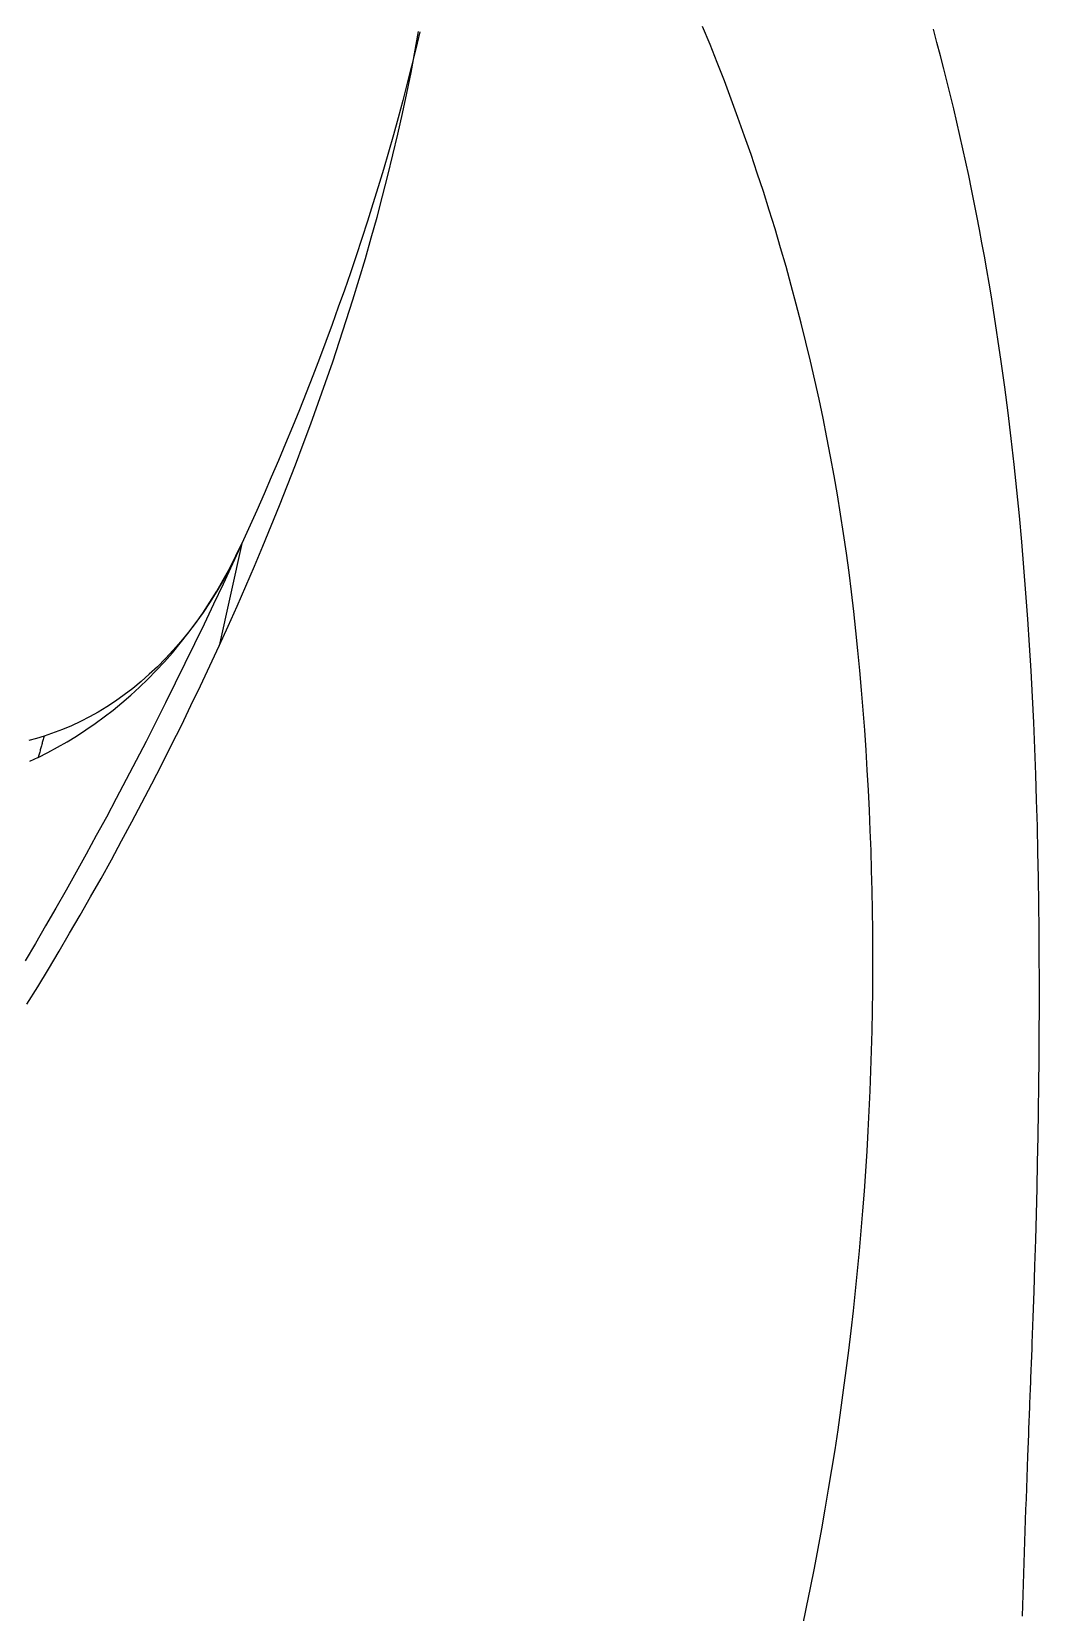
# Model space of a CAD drawing. Extents: x 938 to 1038, y 781 to 934.
# Drawn here: x 1025.53 to 1029.14, y 864.88 to 870.54 of the extents above; entities that cross this region are included whole.
import ezdxf

# ---------------------------------------------------------------- set-up
doc = ezdxf.new("R2010")
doc.units = 0
doc.header["$MEASUREMENT"] = 0
doc.layers.add('1', color=4, linetype='Continuous')

# ---------------------------------------------------------------- blocks, each defined once
blk = doc.blocks.new('VISTA')
at = {"layer": '1', "color": 3, "linetype": 'Continuous'}
blk.add_line((88.4099, 69.1397), (88.329, 68.7738), dxfattribs=at)
at = {"layer": '1', "color": 2}
for points in [[(91.101, 69.9749), (91.0932, 70.0233), (91.0851, 70.0717), (91.0768, 70.12), (91.0683, 70.1683), (91.0596, 70.2166), (91.0506, 70.2648), (91.0414, 70.3129), (91.0319, 70.361), (91.0222, 70.4091), (91.0123, 70.4571), (91.0021, 70.505), (90.9916, 70.5529), (90.9809, 70.6007), (90.9699, 70.6485), (90.9587, 70.6962), (90.9472, 70.7439), (90.9354, 70.7915), (90.9234, 70.839), (90.9111, 70.8864), (90.8985, 70.9338), (90.8857, 70.9811)], [(91.2399, 66.278), (91.2433, 66.3702), (91.2465, 66.4625), (91.2494, 66.5548), (91.2521, 66.6471), (91.2546, 66.7395), (91.2568, 66.8319), (91.2588, 66.9243), (91.2605, 67.0168), (91.2619, 67.1093), (91.2631, 67.2019), (91.2641, 67.2944), (91.2647, 67.387), (91.2651, 67.4796), (91.2651, 67.5723), (91.2648, 67.6649), (91.2642, 67.7576), (91.2632, 67.8503), (91.2619, 67.9429), (91.2601, 68.0356), (91.2579, 68.1283), (91.2553, 68.221), (91.2523, 68.3136), (91.2488, 68.4063), (91.2448, 68.4989), (91.2403, 68.5915), (91.2353, 68.6841), (91.2298, 68.7767), (91.2238, 68.8693), (91.2171, 68.9618), (91.2099, 69.0543), (91.202, 69.1467), (91.1936, 69.239), (91.1844, 69.3313), (91.1747, 69.4235), (91.1642, 69.5157), (91.153, 69.6077), (91.1411, 69.6997), (91.1285, 69.7915), (91.101, 69.9749)], [(91.2269, 65.95), (91.2274, 65.9631), (91.2279, 65.9762), (91.2284, 65.9893), (91.2289, 66.0024), (91.2294, 66.0156), (91.2299, 66.0287), (91.2304, 66.0418), (91.231, 66.0549), (91.2315, 66.068), (91.232, 66.0812), (91.2325, 66.0943), (91.233, 66.1074), (91.2335, 66.1205), (91.2341, 66.1336), (91.2346, 66.1468), (91.2351, 66.1599), (91.2357, 66.173), (91.2362, 66.1861), (91.2367, 66.1993), (91.2372, 66.2124), (91.2378, 66.2255), (91.2383, 66.2386), (91.2388, 66.2518), (91.2399, 66.278)], [(91.2048, 65.2999), (91.206, 65.3381), (91.2072, 65.3764), (91.2083, 65.4146), (91.2096, 65.4528), (91.2108, 65.491), (91.212, 65.5292), (91.2133, 65.5675), (91.2146, 65.6057), (91.2159, 65.6439), (91.2172, 65.6822), (91.2185, 65.7204), (91.2199, 65.7587), (91.2212, 65.7969), (91.2226, 65.8352), (91.224, 65.8734), (91.2269, 65.95)]]:
    blk.add_lwpolyline(points, dxfattribs=at)
at = {"layer": '1', "color": 3, "linetype": 'Continuous'}
for points in [[(90.4169, 65.2617), (90.4316, 65.3318), (90.4459, 65.402), (90.4598, 65.4723), (90.4732, 65.5427), (90.4861, 65.6132), (90.4987, 65.6837), (90.5107, 65.7544), (90.5224, 65.8251), (90.5336, 65.8959), (90.5443, 65.9668), (90.5546, 66.0377), (90.5645, 66.1087), (90.5739, 66.1798), (90.5829, 66.251), (90.5915, 66.3222), (90.5996, 66.3935), (90.6072, 66.4648), (90.6144, 66.5362), (90.6212, 66.6076), (90.6275, 66.6791), (90.6333, 66.7506), (90.6388, 66.8221), (90.6437, 66.8937), (90.6483, 66.9653), (90.6524, 67.037), (90.656, 67.1086), (90.6592, 67.1803), (90.6619, 67.2521), (90.6642, 67.3238), (90.6661, 67.3955), (90.6675, 67.4673), (90.6684, 67.5391), (90.6689, 67.6109), (90.669, 67.6826), (90.6686, 67.7544), (90.6677, 67.8262), (90.6664, 67.898), (90.6647, 67.9697), (90.6625, 68.0415), (90.6598, 68.1132), (90.6567, 68.1849), (90.6532, 68.2566), (90.6492, 68.3283), (90.6447, 68.3999), (90.6398, 68.4716), (90.6345, 68.5431), (90.6287, 68.6147), (90.6225, 68.686), (90.6158, 68.7568), (90.6087, 68.8273), (90.601, 68.8972), (90.5927, 68.9669), (90.5839, 69.0365), (90.5744, 69.1061), (90.5643, 69.1755), (90.5536, 69.2449), (90.5423, 69.314), (90.5304, 69.3829), (90.5179, 69.4516), (90.5047, 69.5201), (90.4909, 69.5885), (90.4765, 69.6568), (90.4615, 69.725), (90.4458, 69.7931), (90.4295, 69.8611), (90.4126, 69.929), (90.3951, 69.9967), (90.3769, 70.0643), (90.3582, 70.1318), (90.3388, 70.199), (90.3188, 70.2661), (90.2983, 70.3331), (90.2771, 70.3998), (90.2553, 70.4664), (90.2329, 70.5327), (90.2099, 70.5989), (90.1863, 70.6648), (90.1621, 70.7306), (90.1374, 70.7961), (90.112, 70.8615), (90.0861, 70.9265), (90.0596, 70.9914)], [(88.329, 68.7738), (88.3612, 68.8445), (88.393, 68.9156), (88.4243, 68.9871), (88.4552, 69.0589), (88.4856, 69.131), (88.5156, 69.2034), (88.545, 69.2761), (88.574, 69.3491), (88.6024, 69.4222), (88.6302, 69.4956), (88.6574, 69.5691), (88.684, 69.6427), (88.71, 69.7164), (88.7354, 69.7903), (88.7601, 69.8642), (88.7842, 69.9383), (88.8076, 70.0124), (88.8303, 70.0865), (88.8523, 70.1606), (88.8735, 70.2348), (88.8941, 70.3089), (88.9138, 70.3831), (88.9329, 70.4571), (88.9511, 70.5312), (88.9685, 70.6051), (88.9851, 70.679), (89.0009, 70.7527), (89.0159, 70.8263), (89.0431, 70.9731)], [(89.0469, 70.9722), (89.0326, 70.9107), (89.0178, 70.8492), (89.0024, 70.7876), (88.9864, 70.726), (88.9699, 70.6643), (88.9529, 70.6026), (88.9353, 70.5408), (88.9173, 70.4791), (88.8987, 70.4173), (88.8797, 70.3556), (88.8602, 70.2938), (88.8402, 70.2322), (88.8197, 70.1705), (88.7988, 70.1089), (88.7774, 70.0473), (88.7556, 69.9859), (88.7334, 69.9245), (88.7107, 69.8632), (88.6877, 69.802), (88.6642, 69.7409), (88.6403, 69.6799), (88.6161, 69.6191), (88.5914, 69.5584), (88.5665, 69.4979), (88.5412, 69.4376), (88.5155, 69.3776), (88.4896, 69.3177), (88.4633, 69.2581), (88.4099, 69.1397)], [(88.4099, 69.1397), (88.3765, 69.0672), (88.3429, 68.9951), (88.3091, 68.9232), (88.2751, 68.8518), (88.2409, 68.7807), (88.2065, 68.71), (88.1719, 68.6397), (88.1372, 68.5699), (88.1023, 68.5005), (88.0672, 68.4316), (88.0319, 68.3631), (87.9965, 68.2952), (87.9609, 68.2277), (87.9252, 68.1608), (87.8893, 68.0944), (87.8533, 68.0286), (87.8171, 67.9634), (87.7808, 67.8987), (87.7444, 67.8347), (87.7078, 67.7713), (87.6711, 67.7086), (87.6343, 67.6465)], [(87.6816, 68.3746), (87.7162, 68.3921), (87.7505, 68.4107), (87.7846, 68.4303), (87.8183, 68.4509), (87.8516, 68.4726), (87.8846, 68.4954), (87.9173, 68.5192), (87.9495, 68.5441), (87.9812, 68.5701), (88.0126, 68.5971), (88.0434, 68.6253), (88.0738, 68.6546), (88.1036, 68.685), (88.133, 68.7165), (88.1617, 68.7492), (88.1898, 68.783), (88.2173, 68.8179), (88.2441, 68.854), (88.2702, 68.8913), (88.2955, 68.9297), (88.3201, 68.9693), (88.3438, 69.0101), (88.3668, 69.0521), (88.4099, 69.1397)], [(88.4099, 69.1397), (88.3889, 69.095), (88.367, 69.0518), (88.3443, 69.01), (88.3207, 68.9697), (88.2964, 68.9308), (88.2714, 68.8934), (88.2457, 68.8574), (88.2193, 68.8229), (88.1923, 68.7898), (88.1648, 68.7582), (88.1367, 68.7279), (88.1081, 68.6991), (88.079, 68.6718), (88.0495, 68.6458), (88.0195, 68.6213), (87.9892, 68.5981), (87.9585, 68.5763), (87.9275, 68.5559), (87.8961, 68.5368), (87.8644, 68.5191), (87.8325, 68.5028), (87.8002, 68.4877), (87.7678, 68.474), (87.7022, 68.4504)], [(88.2821, 68.909), (88.2822, 68.9092), (88.2823, 68.9093), (88.2824, 68.9095), (88.2825, 68.9096), (88.2826, 68.9098), (88.2827, 68.9099), (88.2828, 68.9101), (88.2829, 68.9102), (88.283, 68.9104), (88.2831, 68.9105), (88.2832, 68.9107), (88.2833, 68.9108), (88.2834, 68.911), (88.2835, 68.9111), (88.2836, 68.9112), (88.2837, 68.9114), (88.2838, 68.9115), (88.2839, 68.9117), (88.2841, 68.912)], [(87.6411, 67.4909), (87.6795, 67.5534), (87.7177, 67.6165), (87.7557, 67.6803), (87.7936, 67.7447), (87.8313, 67.8097), (87.8688, 67.8753), (87.9061, 67.9414), (87.9431, 68.0081), (87.9798, 68.0754), (88.0162, 68.1432), (88.0524, 68.2114), (88.0882, 68.2802), (88.1237, 68.3494), (88.1588, 68.4191), (88.1936, 68.4892), (88.228, 68.5597), (88.2621, 68.6307), (88.329, 68.7738)], [(87.6816, 68.3746), (87.6506, 68.3599)], [(87.7022, 68.4504), (87.6752, 68.4424), (87.6481, 68.4353)], [(87.7022, 68.4504), (87.7011, 68.4466), (87.7001, 68.4429), (87.6991, 68.4391), (87.6981, 68.4353), (87.697, 68.4315), (87.696, 68.4277), (87.695, 68.4239), (87.6939, 68.4201), (87.6929, 68.4163), (87.6919, 68.4125), (87.6909, 68.4087), (87.6898, 68.405), (87.6888, 68.4012), (87.6878, 68.3974), (87.6867, 68.3936), (87.6857, 68.3898), (87.6847, 68.386), (87.6837, 68.3822), (87.6816, 68.3746)]]:
    blk.add_lwpolyline(points, dxfattribs=at)

msp = doc.modelspace()

# ---------------------------------------------------------------- block references
at = {"layer": '1'}
msp.add_blockref('VISTA', (937.8767, 799.5644), dxfattribs=at)

doc.saveas('drawing.dxf')
